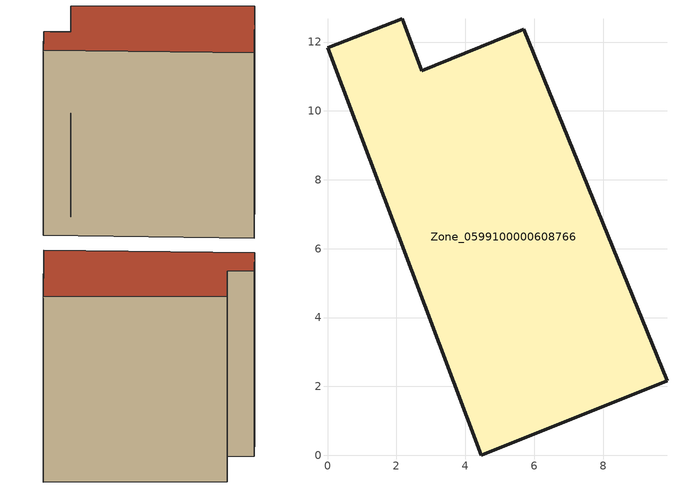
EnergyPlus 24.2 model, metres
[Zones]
Zone_0599100000608766
 floor ground (C_G): 4.46,0 0,11.84 2.17,12.68 2.74,11.17 5.7,12.37 9.86,2.16 z0
 wall outside (C_F): 2.74,11.17 2.17,12.68 0,11.84 4.46,0 9.86,2.16 5.7,12.37 2.74,11.17 z0:12.68
 roof outside (C_R): 9.86,2.16 5.7,12.37 2.74,11.17 2.17,12.68 0,11.84 4.46,0 z12.68
[BUILDING]
Pand.0599100000608766: North Axis=0; Terrain=City; Loads Convergence Tolerance Value=0.04; Temperature Convergence Tolerance Value=0.4; Solar Distribution=FullExterior; Maximum Number of Warmup Days=25; Minimum Number of Warmup Days=1
[Site:Location]
Rotterdam.The.Hague.AP_ZH_NLD Design_Conditions: Latitude=51.96; Longitude=4.45; Time Zone=1; Elevation=-4.5
[SITE:GROUNDTEMPERATURE:BUILDINGSURFACE]
18, 18, 18, 18, 18, 18, 18, 18, 18, 18, 18, 18
[MATERIAL] Thermal Absorptance=0.9; Solar Absorptance=0.7; Visible Absorptance=0.7
Name | Roughness | Thickness | Conductivity | Density | Specific Heat
G.TI.1946 | MediumSmooth | 0.15 | 1 | 540 | 1210
F.TI.1946 | Rough | 0.3 | 0.857143 | 1920 | 840
R.TI.1946 | MediumRough | 0.2 | 0.1 | 1500 | 1000
[CONSTRUCTION]
C_G: G.TI.1946
C_F: F.TI.1946
C_R: R.TI.1946
[ZONE]
Zone_0599100000608766: Type=1; Multiplier=1; Ceiling Height=Autocalculate; Volume=Autocalculate; Floor Area=autocalculate; Part of Total Floor Area=Yes
[ZONEINFILTRATION:DESIGNFLOWRATE]
Infil_Zone_0599100000608766: Zone or ZoneList or Space or SpaceList=Zone_0599100000608766; Schedule=AlwaysOn; Design Flow Rate Calculation Method=Flow/Area; Flow Rate per Floor Area=0.003; Constant Term Coefficient=1; Temperature Term Coefficient=0; Velocity Term Coefficient=0; Velocity Squared Term Coefficient=0
[HVACTEMPLATE:ZONE:IDEALLOADSAIRSYSTEM]
Zone_0599100000608766: Maximum Heating Supply Air Temperature=50; Minimum Cooling Supply Air Temperature=13; Maximum Heating Supply Air Humidity Ratio=0.0156; Minimum Cooling Supply Air Humidity Ratio=0.0077; Heating Limit=NoLimit; Cooling Limit=NoLimit; Dehumidification Control Type=ConstantSensibleHeatRatio; Cooling Sensible Heat Ratio=0.7; Dehumidification Setpoint=60; Humidification Control Type=None; Humidification Setpoint=30; Outdoor Air Method=None; Outdoor Air Flow Rate per Person=0.00944; Outdoor Air Flow Rate per Zone Floor Area=0; Outdoor Air Flow Rate per Zone=0; Demand Controlled Ventilation Type=None; Outdoor Air Economizer Type=NoEconomizer; Heat Recovery Type=None; Sensible Heat Recovery Effectiveness=0.7; Latent Heat Recovery Effectiveness=0.65
[ZONECONTROL:THERMOSTAT]
ThermostatControl_Zone_0599100000608766: Zone or ZoneList=Zone_0599100000608766; Control Type Schedule=DualSetpointControlType; Control 1=Thermostat_Zone_0599100000608766; Temperature Difference Between Cutout And Setpoint=0
[THERMOSTATSETPOINT:DUALSETPOINT]
Thermostat_Zone_0599100000608766: Heating Setpoint Temperature Schedule=HeatingSetpoint_Zone_0599100000608766; Cooling Setpoint Temperature Schedule=CoolingSetpoint_Zone_0599100000608766
[SCHEDULE:COMPACT]
HeatingSetpoint_Zone_0599100000608766: Through: 12/31, For: AllDays, Until: 24:00, 21
CoolingSetpoint_Zone_0599100000608766: Through: 12/31, For: AllDays, Until: 24:00, 24
DualSetpointControlType: Through: 12/31, For: AllDays, Until: 24:00, 4
AlwaysOn: Through: 12/31, For: AllDays, Until: 24:00, 1
